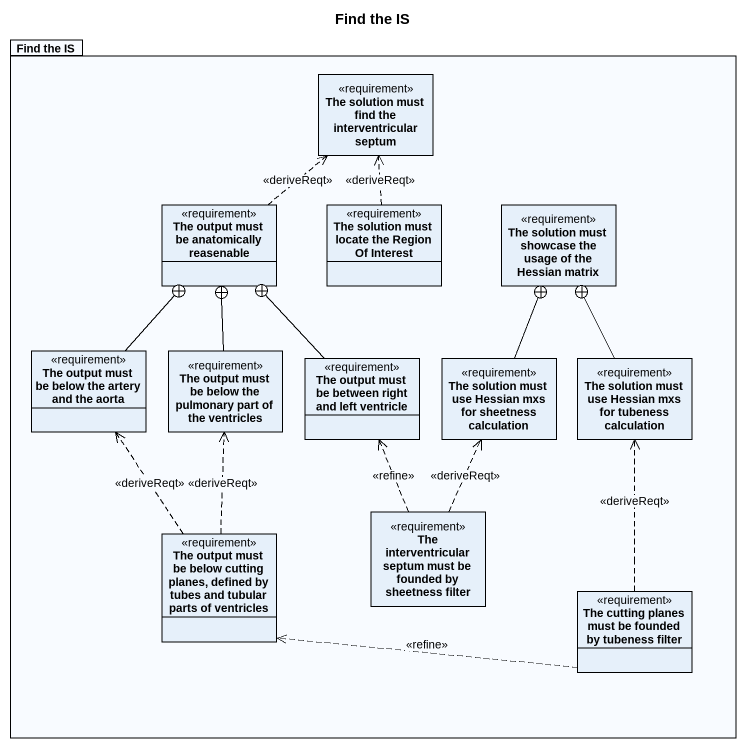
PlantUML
@startuml
title Find the IS
hide circle
hide empty members
package "Find the IS" as Find_the_IS {
  class "The solution must find the interventricular septum" as The_solution_must_find_the <<requirement>>
  class "The output must be anatomically reasenable" as The_output_must_be <<requirement>>
  class "The solution must locate the Region Of Interest" as The_solution_must_locate <<requirement>>
  class "The solution must showcase the usage of the Hessian matrix" as The_solution_must_showcase <<requirement>>
  class "The output must be below the artery and the aorta" as The_output_must_be_below <<requirement>>
  class "The output must be below the pulmonary part of the ventricles" as The_output_must_be_below_2 <<requirement>>
  class "The output must be between right and left ventricle" as The_output_must_be_between <<requirement>>
  class "The solution must use Hessian mxs for sheetness calculation" as The_solution_must_use <<requirement>>
  class "The solution must use Hessian mxs for tubeness calculation" as The_solution_must_use_2 <<requirement>>
  class "The interventricular septum must be founded by sheetness filter" as The_interventricular_septum <<requirement>>
  class "The output must be below cutting planes, defined by tubes and tubular parts of ventricles" as The_output_must_be_below_3 <<requirement>>
  class "The cutting planes must be founded by tubeness filter" as The_cutting_planes_must_be <<requirement>>
}
The_output_must_be .up.> The_solution_must_find_the : <<deriveReqt>>
The_solution_must_locate .up.> The_solution_must_find_the : <<deriveReqt>>
The_output_must_be_below -up-+ The_output_must_be
The_output_must_be_below_2 -up-+ The_output_must_be
The_output_must_be_between -up-+ The_output_must_be
The_solution_must_use -up-+ The_solution_must_showcase
The_solution_must_use_2 -up-+ The_solution_must_showcase
The_interventricular_septum .up.> The_output_must_be_between : <<refine>>
The_interventricular_septum .up.> The_solution_must_use : <<deriveReqt>>
The_output_must_be_below_3 .up.> The_output_must_be_below : <<deriveReqt>>
The_output_must_be_below_3 .up.> The_output_must_be_below_2 : <<deriveReqt>>
The_cutting_planes_must_be .up.> The_solution_must_use_2 : <<deriveReqt>>
The_cutting_planes_must_be .left.> The_output_must_be_below_3 : <<refine>>
@enduml
